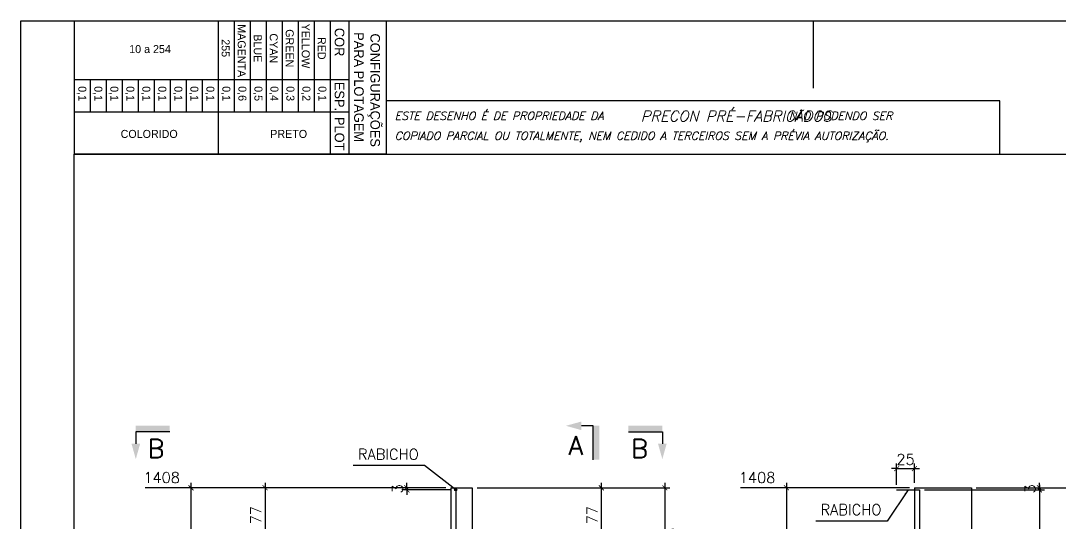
# Model space of a CAD drawing. Header units: centimetres. Extents: x 1658 to 14396, y 8294 to 11444.
# Drawn here: x 1658 to 3119, y 10738 to 11444 of the extents above; entities that cross this region are included whole.
import ezdxf
from ezdxf.enums import TextEntityAlignment as Align

# ---------------------------------------------------------------- set-up
doc = ezdxf.new("R2010")
doc.units = ezdxf.units.CM
doc.header["$LTSCALE"] = 50
doc.header["$MEASUREMENT"] = 0
doc.header["$PDMODE"] = 67
for name, color, linetype in [('COTAS-PRECON', 1, 'Continuous'), ('FORMATO-PRECON', 2, 'Continuous'), ('HACHURAS-PRECON', 1, 'Continuous'), ('IND- CORTE-PRECON', 4, 'Continuous'), ('LINHA-01-PRECON', 1, 'Continuous'), ('LINHA-03-PRECON', 3, 'Continuous'), ('LINHA-04-PRECON', 4, 'Continuous'), ('TEXTO-35-PRECON', 5, 'Continuous')]:
    doc.layers.add(name, color=color, linetype=linetype)
doc.styles.add('R060', font='ACENT.shx', dxfattribs={"height": 75})
doc.styles.add('ROMANS', font='ROMANS.SHX', dxfattribs={"oblique": 15, "height": 3})
doc.styles.get("Standard").update_dxf_attribs({"font": 'romans.shx'})
doc.dimstyles.new('ESC75-75', dxfattribs={"dimscale": 0, "dimtxt": 15, "dimasz": 7, "dimexe": 7, "dimexo": 7, "dimgap": 5.5, "dimtad": 1, "dimdec": 1, "dimdsep": 46, "dimtxsty": 'Standard', "dimblk": 'ARCHTICK', "dimcen": 0.1, "dimdle": 7, "dimclrd": 256, "dimclre": 256, "dimclrt": 2, "dimadec": 0, "dimazin": 0, "dimtfac": 1, "dimtdec": 1, "dimtix": 1, "dimtmove": 2, "dimatfit": 3, "dimfxl": 1, "dimarcsym": 0})

# ---------------------------------------------------------------- blocks, each defined once
blk = doc.blocks.new('A$C0AF02B9D')
at = {"layer": 'FORMATO-PRECON', "color": 1}
for p, q in [((0, 585), (250, 585)), ((0, 0), (0, 585)), ((250, 585), (250, 0)), ((0, 480), (250, 480)), ((0, 450), (170.7, 450)), ((0, 420), (170.7, 420)), ((0, 390), (170.7, 390)), ((0, 360), (170.7, 360)), ((0, 330), (170.7, 330)), ((0, 300), (170.7, 300)), ((110.1, 240), (170.7, 240)), ((110.1, 210), (170.7, 210)), ((110.1, 180), (170.7, 180)), ((110.1, 150), (170.7, 150)), ((110.1, 150), (170.7, 150)), ((110.1, 120), (170.7, 120)), ((110.1, 120), (170.7, 120)), ((110.1, 90), (170.7, 90)), ((110.1, 90), (170.7, 90)), ((110.1, 60), (170.7, 60)), ((110.1, 60), (170.7, 60)), ((110.1, 30), (170.7, 30)), ((110.1, 30), (170.7, 30)), ((0, 0), (250, 0)), ((110.1, 0), (170.7, 0)), ((110.1, 0), (170.7, 0)), ((110.1, 0), (170.7, 0))]:
    blk.add_line(p, q, dxfattribs=at)
at = {"layer": 'FORMATO-PRECON'}
for p, q in [((0, 515), (250, 515)), ((110.1, 0), (110.1, 515)), ((170.7, 0), (170.7, 515)), ((0, 270), (250, 270))]:
    blk.add_line(p, q, dxfattribs=at)
at = {"layer": 'FORMATO-PRECON', "style": 'R060'}
for s, p in [('CONFIGURAÇÕES ', (133.4, 563.9)), ('PARA PLOTAGEM', (124.3, 533.7)), ('COR', (40, 497.3)), ('ESP.', (141.8, 497.3)), ('PLOT', (211.6, 497.3))]:
    blk.add_text(s, height=18, dxfattribs=at).set_placement(p, align=Align.MIDDLE)
at = {"layer": 'FORMATO-PRECON', "color": 1, "style": 'R060'}
for s, p in [('RED', (51.5, 464)), ('0,1', (136.5, 464)), ('YELLOW', (47.2, 434)), ('0,2', (136.5, 434)), ('GREEN', (51.5, 404)), ('0,3', (136.5, 404)), ('CYAN', (51.5, 374)), ('0,4', (136.5, 374)), ('BLUE', (51.5, 344)), ('0,5', (136.5, 344)), ('MAGENTA', (56.1, 314)), ('0,6', (136.5, 314)), ('0,1', (136.5, 284)), ('255', (51.3, 284)), ('0,1', (136.5, 254)), ('0,1', (136.5, 224)), ('0,1', (136.5, 194)), ('0,1', (136.5, 164)), ('0,1', (136.5, 134)), ('0,1', (136.5, 104)), ('0,1', (136.5, 74)), ('0,1', (136.5, 44)), ('0,1', (136.5, 14))]:
    blk.add_text(s, height=15, dxfattribs=at).set_placement(p, align=Align.MIDDLE)
for s, p in [('PRETO', (212, 402.1)), ('10 a 254', (53, 142.2)), ('COLORIDO', (212, 140.6))]:
    blk.add_text(s, height=15, rotation=90, dxfattribs=at).set_placement(p, align=Align.MIDDLE)
blk = doc.blocks.new('A$C432D58B7')
at = {"layer": 'LINHA-01-PRECON'}
blk.add_blockref('A$C0AF02B9D', (0, 0), dxfattribs=at)
blk = doc.blocks.new('A$C550964AD')
at = {"layer": 'LINHA-01-PRECON'}
blk.add_blockref('A$C432D58B7', (0, 0), dxfattribs=at)
blk = doc.blocks.new('A$C2E607E54')
at = {"layer": 'FORMATO-PRECON', "color": 6}
blk.add_line((1835, 4050), (685, 4050), dxfattribs=at)
at = {"layer": 'FORMATO-PRECON'}
for points in [[(0, 4200), (2970, 4200), (2970, 0), (0, 0)], [(685, 3950), (1835, 3950), (1835, 4050), (685, 4050)]]:
    blk.add_lwpolyline(points, close=True, dxfattribs=at)
blk.add_lwpolyline([(1485, 4200), (1485, 4073.6)], dxfattribs=at)
at = {"layer": 'FORMATO-PRECON', "color": 6}
blk.add_lwpolyline([(100, 3950), (2870, 3950), (2870, 100), (100, 100)], close=True, dxfattribs=at)
at = {"layer": 'TEXTO-35-PRECON', "rotation": 270}
blk.add_blockref('A$C550964AD', (100, 4200), dxfattribs=at)
at = {"layer": 'FORMATO-PRECON', "style": 'ROMANS', "oblique": 15}
for s, p in [('ESTE DESENHO É DE PROPRIEDADE DA                            NÃO PODENDO SER', (700.8, 4014.4)), ('COPIADO PARCIAL OU TOTALMENTE, NEM CEDIDO A TERCEIROS SEM A PRÉVIA AUTORIZAÇÃO.', (700.8, 3977))]:
    blk.add_text(s, height=15, dxfattribs=at).set_placement(p)
at = {"layer": 'FORMATO-PRECON', "color": 3, "style": 'ROMANS', "oblique": 15}
blk.add_text('PRECON PRÉ-FABRICADOS', height=20, dxfattribs=at).set_placement((1162, 4011.3))
blk = doc.blocks.new('_ArchTick')
at = {"color": 0, "linetype": 'ByBlock', "const_width": 0.15}
blk.add_lwpolyline([(-0.5, -0.5), (0.5, 0.5)], dxfattribs=at)
blk = doc.blocks.new('*D219')
at = {"layer": 'COTAS-PRECON', "lineweight": -2, "transparency": 16777216}
for p, q in [((2255.7, 10787.6), (1994.8, 10787.6)), ((2001.8, 10794.6), (2001.8, 10703.6)), ((2225.8, 10710.6), (1994.8, 10710.6))]:
    blk.add_line(p, q, dxfattribs=at)
at = {"layer": 'Defpoints', "color": 0, "transparency": 16777216}
for p in [(2262.7, 10787.6), (2001.8, 10710.6), (2232.8, 10710.6)]:
    blk.add_point(p, dxfattribs=at)
at = {"layer": 'COTAS-PRECON', "lineweight": -2, "transparency": 16777216, "xscale": 7, "yscale": 7, "zscale": 7}
for p, rotation in [((2001.8, 10787.6), 90), ((2001.8, 10710.6), 270)]:
    blk.add_blockref('_ArchTick', p, dxfattribs=dict(at, rotation=rotation))
at = {"layer": 'COTAS-PRECON', "color": 2, "transparency": 16777216, "insert": (1988.8, 10749.1), "char_height": 15, "attachment_point": 5, "rotation": 90}
blk.add_mtext('77', dxfattribs=at)
blk = doc.blocks.new('*D220')
at = {"layer": 'COTAS-PRECON', "lineweight": -2, "transparency": 16777216}
for p, q in [((2255.7, 10787.6), (2193.9, 10787.6)), ((2262.7, 10784.6), (2193.9, 10784.6)), ((2200.9, 10787.6), (2200.9, 10794.6)), ((2200.9, 10787.6), (2200.9, 10784.6)), ((2200.9, 10784.6), (2200.9, 10777.6))]:
    blk.add_line(p, q, dxfattribs=at)
at = {"layer": 'Defpoints', "color": 0, "transparency": 16777216}
for p in [(2200.9, 10784.6), (2262.7, 10787.6), (2269.7, 10784.6)]:
    blk.add_point(p, dxfattribs=at)
at = {"layer": 'COTAS-PRECON', "lineweight": -2, "transparency": 16777216, "xscale": 7, "yscale": 7, "zscale": 7}
for p, rotation in [((2200.9, 10787.6), 270), ((2200.9, 10784.6), 90)]:
    blk.add_blockref('_ArchTick', p, dxfattribs=dict(at, rotation=rotation))
at = {"layer": 'COTAS-PRECON', "color": 2, "transparency": 16777216, "insert": (2187.9, 10786.1), "char_height": 15, "attachment_point": 5, "rotation": 90}
blk.add_mtext('3', dxfattribs=at)
blk = doc.blocks.new('*D221')
at = {"layer": 'COTAS-PRECON', "lineweight": -2, "transparency": 16777216}
for p, q in [((2255.7, 10787.6), (1890.5, 10787.6)), ((1897.5, 10794.6), (1897.5, 9372.6)), ((2255.8, 9379.6), (1890.5, 9379.6))]:
    blk.add_line(p, q, dxfattribs=at)
at = {"layer": 'Defpoints', "color": 0, "transparency": 16777216}
for p in [(2262.7, 10787.6), (1897.5, 9379.6), (2262.8, 9379.6)]:
    blk.add_point(p, dxfattribs=at)
at = {"layer": 'COTAS-PRECON', "lineweight": -2, "transparency": 16777216, "xscale": 7, "yscale": 7, "zscale": 7}
for p, rotation in [((1897.5, 10787.6), 90), ((1897.5, 9379.6), 270)]:
    blk.add_blockref('_ArchTick', p, dxfattribs=dict(at, rotation=rotation))
at = {"layer": 'COTAS-PRECON', "color": 2, "transparency": 16777216, "insert": (1884.5, 10083.6), "char_height": 15, "attachment_point": 5, "rotation": 90}
blk.add_mtext('1408', dxfattribs=at)
blk = doc.blocks.new('*D222')
at = {"layer": 'COTAS-PRECON', "lineweight": -2, "transparency": 16777216}
blk.add_line((1890.5, 10787.6), (1833.1, 10787.6), dxfattribs=at)
at = {"layer": 'Defpoints', "color": 0, "transparency": 16777216}
for p in [(1833.1, 10787.6), (1897.5, 10787.6), (2277.7, 9379.6)]:
    blk.add_point(p, dxfattribs=at)
at = {"layer": 'COTAS-PRECON', "color": 2, "transparency": 16777216, "insert": (1856.3, 10801.9), "char_height": 15, "attachment_point": 5}
blk.add_mtext('1408', dxfattribs=at)
blk = doc.blocks.new('*D242')
at = {"layer": 'COTAS-PRECON', "lineweight": -2, "transparency": 16777216}
for p, q in [((2299.7, 10787.6), (2481.3, 10787.6)), ((2474.3, 10794.6), (2474.3, 10703.6)), ((2329.6, 10710.6), (2481.3, 10710.6))]:
    blk.add_line(p, q, dxfattribs=at)
at = {"layer": 'Defpoints', "color": 0, "transparency": 16777216}
for p in [(2292.7, 10787.6), (2322.6, 10710.6), (2474.3, 10710.6)]:
    blk.add_point(p, dxfattribs=at)
at = {"layer": 'COTAS-PRECON', "lineweight": -2, "transparency": 16777216, "xscale": 7, "yscale": 7, "zscale": 7}
for p, rotation in [((2474.3, 10787.6), 90), ((2474.3, 10710.6), 270)]:
    blk.add_blockref('_ArchTick', p, dxfattribs=dict(at, rotation=rotation))
at = {"layer": 'COTAS-PRECON', "color": 2, "transparency": 16777216, "insert": (2461.3, 10749.1), "char_height": 15, "attachment_point": 5, "rotation": 90}
blk.add_mtext('77', dxfattribs=at)
blk = doc.blocks.new('*D244')
at = {"layer": 'COTAS-PRECON', "lineweight": -2, "transparency": 16777216}
for p, q in [((2889.4, 10814.5), (2882.4, 10814.5)), ((2889.4, 10791.6), (2889.4, 10821.5)), ((2889.4, 10814.5), (2914.4, 10814.5)), ((2914.4, 10794.6), (2914.4, 10821.5)), ((2914.4, 10814.5), (2921.4, 10814.5))]:
    blk.add_line(p, q, dxfattribs=at)
at = {"layer": 'Defpoints', "color": 0, "transparency": 16777216}
for p in [(2914.4, 10814.5), (2889.4, 10784.6), (2914.4, 10787.6)]:
    blk.add_point(p, dxfattribs=at)
at = {"layer": 'COTAS-PRECON', "lineweight": -2, "transparency": 16777216, "xscale": 7, "yscale": 7, "zscale": 7}
blk.add_blockref('_ArchTick', (2889.4, 10814.5), dxfattribs=at)
at = {"layer": 'COTAS-PRECON', "lineweight": -2, "transparency": 16777216, "xscale": 7, "yscale": 7, "zscale": 7, "rotation": 180}
blk.add_blockref('_ArchTick', (2914.4, 10814.5), dxfattribs=at)
at = {"layer": 'COTAS-PRECON', "color": 2, "transparency": 16777216, "insert": (2901.9, 10827.5), "char_height": 15, "attachment_point": 5}
blk.add_mtext('25', dxfattribs=at)
blk = doc.blocks.new('*D245')
at = {"layer": 'COTAS-PRECON', "lineweight": -2, "transparency": 16777216}
for p, q in [((2928.4, 10784.6), (3097.1, 10784.6)), ((3001.4, 10787.6), (3097.1, 10787.6)), ((3090.1, 10787.6), (3090.1, 10794.6)), ((3090.1, 10787.6), (3090.1, 10784.6)), ((3090.1, 10784.6), (3090.1, 10777.6))]:
    blk.add_line(p, q, dxfattribs=at)
at = {"layer": 'Defpoints', "color": 0, "transparency": 16777216}
for p in [(2921.4, 10784.6), (2994.4, 10787.6), (3090.1, 10784.6)]:
    blk.add_point(p, dxfattribs=at)
at = {"layer": 'COTAS-PRECON', "lineweight": -2, "transparency": 16777216, "xscale": 7, "yscale": 7, "zscale": 7}
for p, rotation in [((3090.1, 10787.6), 270), ((3090.1, 10784.6), 90)]:
    blk.add_blockref('_ArchTick', p, dxfattribs=dict(at, rotation=rotation))
at = {"layer": 'COTAS-PRECON', "color": 2, "transparency": 16777216, "insert": (3077.1, 10786.1), "char_height": 15, "attachment_point": 5, "rotation": 90}
blk.add_mtext('3', dxfattribs=at)
blk = doc.blocks.new('*D246')
at = {"layer": 'COTAS-PRECON', "lineweight": -2, "transparency": 16777216}
for p, q in [((2928.4, 10784.6), (3097.1, 10784.6)), ((3090.1, 10791.6), (3090.1, 10322.6)), ((2928.4, 10329.6), (3097.1, 10329.6))]:
    blk.add_line(p, q, dxfattribs=at)
at = {"layer": 'Defpoints', "color": 0, "transparency": 16777216}
for p in [(2921.4, 10784.6), (2921.4, 10329.6), (3090.1, 10329.6)]:
    blk.add_point(p, dxfattribs=at)
at = {"layer": 'COTAS-PRECON', "lineweight": -2, "transparency": 16777216, "xscale": 7, "yscale": 7, "zscale": 7}
for p, rotation in [((3090.1, 10784.6), 90), ((3090.1, 10329.6), 270)]:
    blk.add_blockref('_ArchTick', p, dxfattribs=dict(at, rotation=rotation))
at = {"layer": 'COTAS-PRECON', "color": 2, "transparency": 16777216, "insert": (3077.1, 10557.1), "char_height": 15, "attachment_point": 5, "rotation": 90}
blk.add_mtext('455', dxfattribs=at)
blk = doc.blocks.new('*D256')
at = {"layer": 'COTAS-PRECON', "lineweight": -2, "transparency": 16777216}
for p, q in [((2907.4, 10787.6), (2727.4, 10787.6)), ((2734.4, 10794.6), (2734.4, 9372.6)), ((2907.5, 9379.6), (2727.4, 9379.6))]:
    blk.add_line(p, q, dxfattribs=at)
at = {"layer": 'Defpoints', "color": 0, "transparency": 16777216}
for p in [(2914.4, 10787.6), (2734.4, 9379.6), (2914.5, 9379.6)]:
    blk.add_point(p, dxfattribs=at)
at = {"layer": 'COTAS-PRECON', "lineweight": -2, "transparency": 16777216, "xscale": 7, "yscale": 7, "zscale": 7}
for p, rotation in [((2734.4, 10787.6), 90), ((2734.4, 9379.6), 270)]:
    blk.add_blockref('_ArchTick', p, dxfattribs=dict(at, rotation=rotation))
at = {"layer": 'COTAS-PRECON', "color": 2, "transparency": 16777216, "insert": (2721.4, 10083.6), "char_height": 15, "attachment_point": 5, "rotation": 90}
blk.add_mtext('1408', dxfattribs=at)
blk = doc.blocks.new('*D254')
at = {"layer": 'COTAS-PRECON', "lineweight": -2, "transparency": 16777216}
blk.add_line((2727.4, 10787.6), (2670, 10787.6), dxfattribs=at)
at = {"layer": 'Defpoints', "color": 0, "transparency": 16777216}
for p in [(2670, 10787.6), (2734.4, 10787.6), (2929.4, 9379.6)]:
    blk.add_point(p, dxfattribs=at)
at = {"layer": 'COTAS-PRECON', "color": 2, "transparency": 16777216, "insert": (2693.2, 10801.9), "char_height": 15, "attachment_point": 5}
blk.add_mtext('1408', dxfattribs=at)
blk = doc.blocks.new('IND-CORTE-')
at = {"layer": 'IND- CORTE-PRECON', "color": 1}
for p, q in [((-11.2, 63.5), (-33.6, 63.5)), ((-11.2, 0), (-11.2, 63.5))]:
    blk.add_line(p, q, dxfattribs=at)
for points in [[(-33.6, 71.5), (-62.5, 63.5), (-33.6, 55.4)], [(0, 0), (-11.2, 0), (0, 63.5), (-11.2, 63.5)]]:
    blk.add_solid(points, dxfattribs=at)
at = {"layer": 'IND- CORTE-PRECON', "linetype": 'Continuous', "style": 'ROMANS', "flags": 8}
blk.add_attdef('B', (-57.7, 9.1), '', height=35, dxfattribs=at)
blk = doc.blocks.new('*D322')
at = {"layer": 'Defpoints', "color": 0, "transparency": 16777216}
for p in [(2994.4, 10787.6), (3004.1, 10372.6), (3149.6, 10372.6)]:
    blk.add_point(p, dxfattribs=at)
at = {"layer": 'LINHA-01-PRECON', "lineweight": -2, "transparency": 16777216}
for p, q in [((3001.4, 10787.6), (3156.6, 10787.6)), ((3149.6, 10794.6), (3149.6, 10756.3)), ((3149.6, 10365.6), (3149.6, 10403.9)), ((3011.1, 10372.6), (3156.6, 10372.6))]:
    blk.add_line(p, q, dxfattribs=at)
at = {"layer": 'LINHA-01-PRECON', "lineweight": -2, "transparency": 16777216, "xscale": 7, "yscale": 7, "zscale": 7}
for p, rotation in [((3149.6, 10787.6), 90), ((3149.6, 10372.6), 270)]:
    blk.add_blockref('_ArchTick', p, dxfattribs=dict(at, rotation=rotation))
at = {"layer": 'LINHA-01-PRECON', "color": 2, "transparency": 16777216, "insert": (3149.6, 10580.1), "char_height": 15, "attachment_point": 5, "rotation": 90}
blk.add_mtext('415\\P(FURO %%C85mm P/ IÇAMENTO)', dxfattribs=at)
blk = doc.blocks.new('*D323')
at = {"layer": 'Defpoints', "color": 0, "transparency": 16777216}
for p in [(2292.7, 10787.6), (2302.3, 10372.6), (2563.7, 10372.6)]:
    blk.add_point(p, dxfattribs=at)
at = {"layer": 'LINHA-01-PRECON', "lineweight": -2, "transparency": 16777216}
for p, q in [((2299.7, 10787.6), (2570.7, 10787.6)), ((2563.7, 10794.6), (2563.7, 10756.3)), ((2563.7, 10365.6), (2563.7, 10403.9)), ((2309.3, 10372.6), (2570.7, 10372.6))]:
    blk.add_line(p, q, dxfattribs=at)
at = {"layer": 'LINHA-01-PRECON', "lineweight": -2, "transparency": 16777216, "xscale": 7, "yscale": 7, "zscale": 7}
for p, rotation in [((2563.7, 10787.6), 90), ((2563.7, 10372.6), 270)]:
    blk.add_blockref('_ArchTick', p, dxfattribs=dict(at, rotation=rotation))
at = {"layer": 'LINHA-01-PRECON', "color": 2, "transparency": 16777216, "insert": (2563.7, 10580.1), "char_height": 15, "attachment_point": 5, "rotation": 90}
blk.add_mtext('415\\P(FURO %%C85mm P/ IÇAMENTO)', dxfattribs=at)

msp = doc.modelspace()

# ---------------------------------------------------------------- hatches: boundary and pattern name
at = {"layer": 'LINHA-04-PRECON'}
h = msp.add_hatch(color=256, dxfattribs=at)
h.dxf.hatch_style = 1
h.paths.add_polyline_path([(2268.16, 10784.61, -1), (2271.16, 10784.61, -1)])

# ---------------------------------------------------------------- linework, layer by layer
at = {"layer": 'LINHA-01-PRECON'}
msp.add_line((2563.69, 10775.46, 0.02), (2563.69, 10384.75, 0.02), dxfattribs=at)
at = {"layer": 'LINHA-03-PRECON', "extrusion": (0, 1, 0)}
for p, q in [((2262.66, 10787.61, 0.02), (2262.66, 9509.61, 0.02)), ((2262.66, 10787.61, 0.02), (2292.66, 10787.61, 0.02)), ((2292.66, 10787.61, 0.02), (2292.66, 9509.61, 0.02)), ((2914.45, 10787.61, 0.02), (2994.45, 10787.61, 0.02)), ((2914.45, 10787.61, 0.02), (2914.45, 9509.61, 0.02)), ((2994.45, 10787.61, 0.02), (2994.45, 10710.61, 0.02))]:
    msp.add_line(p, q, dxfattribs=at)
at = {"layer": 'LINHA-04-PRECON', "extrusion": (0, 1, 0)}
msp.add_line((2269.66, 10784.61, 0.02), (2269.66, 9529.61, 0.02), dxfattribs=at)
at = {"layer": 'LINHA-04-PRECON'}
for p, q in [((2889.45, 10784.61, 0.02), (2921.45, 10784.61, 0.02)), ((2921.45, 10784.61, 0.02), (2921.45, 9529.61, 0.02))]:
    msp.add_line(p, q, dxfattribs=at)
msp.add_circle((2269.66, 10784.61, 0.02), 1.5, dxfattribs=at)

# ---------------------------------------------------------------- block references
at = {"layer": 'HACHURAS-PRECON', "xscale": 0.7499999999999996, "yscale": 0.7499999999999996, "zscale": 0.7499999999999996}
msp.add_blockref('A$C2E607E54', (1658.36, 8293.94), dxfattribs=at)
at = {"layer": 'TEXTO-35-PRECON', "linetype": 'ByBlock'}
ref = msp.add_blockref('IND-CORTE-', (1867.64, 10874.67, 0.02), dxfattribs=dict(at, xscale=0.75, yscale=0.75, zscale=0.75, rotation=90.00000000000001))
ref.add_attrib('B', 'B', (1836.47, 10829.51, 0.02), dxfattribs={"layer": 'IND- CORTE-PRECON', "color": 5, "linetype": 'Continuous', "height": 26.25, "style": 'ROMANS', "flags": 8})
ref = msp.add_blockref('IND-CORTE-', (2471.47, 10827.07, 0.02), dxfattribs=dict(at, xscale=0.75, yscale=0.75, zscale=0.75))
ref.add_attrib('B', 'A', (2428.18, 10833.87, 0.02), dxfattribs={"layer": 'IND- CORTE-PRECON', "color": 5, "linetype": 'Continuous', "height": 26.25, "style": 'ROMANS', "flags": 8})
ref = msp.add_blockref('IND-CORTE-', (2512.49, 10874.67, 0.02), dxfattribs=dict(at, xscale=-0.75, yscale=0.75, zscale=0.75, rotation=270))
ref.add_attrib('B', 'B', (2516.16, 10829.51, 0.02), dxfattribs={"layer": 'IND- CORTE-PRECON', "color": 5, "linetype": 'Continuous', "height": 26.25, "style": 'ROMANS', "flags": 8})

# ---------------------------------------------------------------- texts
at = {"layer": 'COTAS-PRECON', "color": 2, "char_height": 15, "attachment_point": 5}
for insert in [(2175, 10834.71, 0.04), (2825.29, 10756.82, 0.04)]:
    msp.add_mtext('\\A1;RABICHO', dxfattribs=dict(at, insert=insert))

# ---------------------------------------------------------------- dimensions: what is measured, and where the dimension line sits
at = {"layer": 'COTAS-PRECON'}
dim = msp.add_linear_dim(base=(2914.45, 10814.48, 0.02), p1=(2889.45, 10784.61, 0.02), p2=(2914.45, 10787.61, 0.02), dimstyle='ESC75-75', override={"dimscale": 1}, dxfattribs=at)
dim.commit()
dim.dimension.update_dxf_attribs({"geometry": '*D244', "text_midpoint": (2901.95, 10827.48, 0.02)})
for feature_location, origin, picture, middle in [((1897.51, 10787.61, 0.02), (2277.66, 9379.61, 0.02), '*D222', (1856.3, 10801.89, 0.02)), ((2734.41, 10787.61, 0.02), (2929.45, 9379.61, 0.02), '*D254', (2693.21, 10801.89, 0.02))]:
    dim = msp.add_ordinate_dim(feature_location=feature_location, offset=(-64.44, 0), dtype=0, origin=origin, dimstyle='ESC75-75', override={"dimscale": 1}, dxfattribs=at)
    dim.commit()
    dim.dimension.update_dxf_attribs({"geometry": picture, "text_midpoint": middle})
for base, p1, p2, picture, middle in [((1897.51, 9379.61, 0.02), (2262.66, 10787.61, 0.02), (2262.75, 9379.61, 0.02), '*D221', (1884.51, 10083.61, 0.02)), ((2001.78, 10710.61, 0.02), (2262.66, 10787.61, 0.02), (2232.75, 10710.61, 0.02), '*D219', (1988.78, 10749.11, 0.02)), ((2200.89, 10784.61, 0.02), (2262.66, 10787.61, 0.02), (2269.66, 10784.61, 0.02), '*D220', (2187.89, 10786.11, 0.02)), ((2474.3, 10710.61, 0.02), (2292.66, 10787.61, 0.02), (2322.57, 10710.61, 0.02), '*D242', (2461.3, 10749.11, 0.02)), ((2734.41, 9379.61, 0.02), (2914.45, 10787.61, 0.02), (2914.54, 9379.61, 0.02), '*D256', (2721.41, 10083.61, 0.02)), ((3090.06, 10784.61, 0.02), (2994.45, 10787.61, 0.02), (2921.45, 10784.61, 0.02), '*D245', (3077.06, 10786.11, 0.02)), ((3090.06, 10329.61, 0.02), (2921.45, 10784.61, 0.02), (2921.45, 10329.61, 0.02), '*D246', (3077.06, 10557.11, 0.02))]:
    dim = msp.add_linear_dim(base=base, p1=p1, p2=p2, angle=90, dimstyle='ESC75-75', override={"dimscale": 1}, dxfattribs=at)
    dim.commit()
    dim.dimension.update_dxf_attribs({"geometry": picture, "text_midpoint": middle})
at = {"layer": 'LINHA-01-PRECON'}
for base, p1, p2, picture, middle in [((2563.69, 10372.61, 0.02), (2292.66, 10787.61, 0.02), (2302.29, 10372.61, 0.02), '*D323', (2563.69, 10580.11, 0.02)), ((3149.59, 10372.61, 0.02), (2994.45, 10787.61, 0.02), (3004.08, 10372.61, 0.02), '*D322', (3149.59, 10580.11, 0.02))]:
    dim = msp.add_linear_dim(base=base, p1=p1, p2=p2, angle=90, text='<>\\P(FURO %%C85mm P/ IÇAMENTO)', dimstyle='ESC75-75', override={"dimscale": 1}, dxfattribs=at)
    dim.commit()
    dim.dimension.update_dxf_attribs({"geometry": picture, "text_midpoint": middle, "dimtype": 160})

# ---------------------------------------------------------------- leaders
at = {"layer": 'COTAS-PRECON'}
for points in [[(2269.66, 10784.61, 0.02), (2225.93, 10818.72, 0.02), (2125.73, 10818.72, 0.02)], [(2905.45, 10784.61, 0.02), (2876.21, 10740.84, 0.02), (2776.01, 10740.84, 0.02)]]:
    msp.add_leader(points, dimstyle='ESC75-75', override={"dimscale": 1}, dxfattribs=at)

doc.saveas('drawing.dxf')
